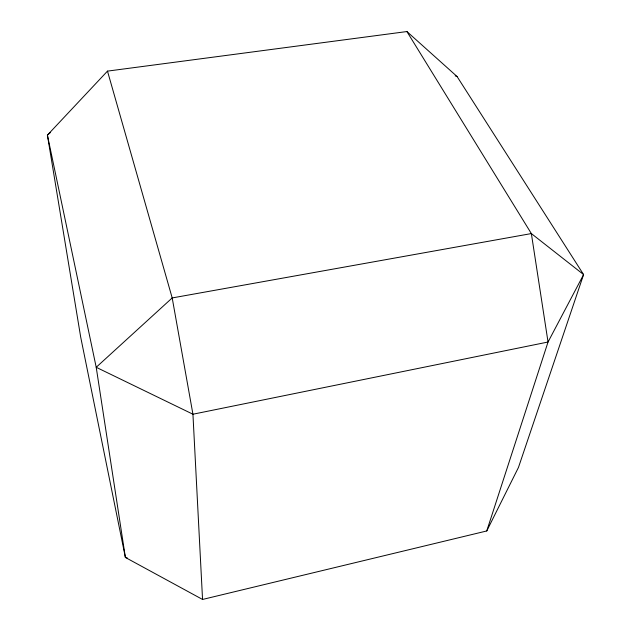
<?xml version="1.0" encoding="UTF-8"?>
<svg xmlns="http://www.w3.org/2000/svg" width="631" height="631" viewBox="0 0 631 631"><rect width="100%" height="100%" fill="white"/><g stroke="black" fill="none" stroke-linecap="round" stroke-linejoin="round"><path stroke-width="0.95" d="M486.753 530.963L548.039 342.018L583.596 274.588L457.057 76.509L406.908 31.55L107.483 71.122L47.404 135.129L80.689 337.096L125.388 557.457L202.551 599.45L486.753 530.963L518.461 467.453L583.596 274.588L531.357 233.573L406.908 31.55M50.354 132.581L47.404 135.129L96.212 367.289L125.388 557.457L127.281 557.938M455.196 75.87L457.057 76.509M107.483 71.122L172.2 297.935L192.936 414.22L202.551 599.45M172.2 297.935L96.212 367.289L192.936 414.22L548.039 342.018L531.357 233.573L172.2 297.935"/></g></svg>
